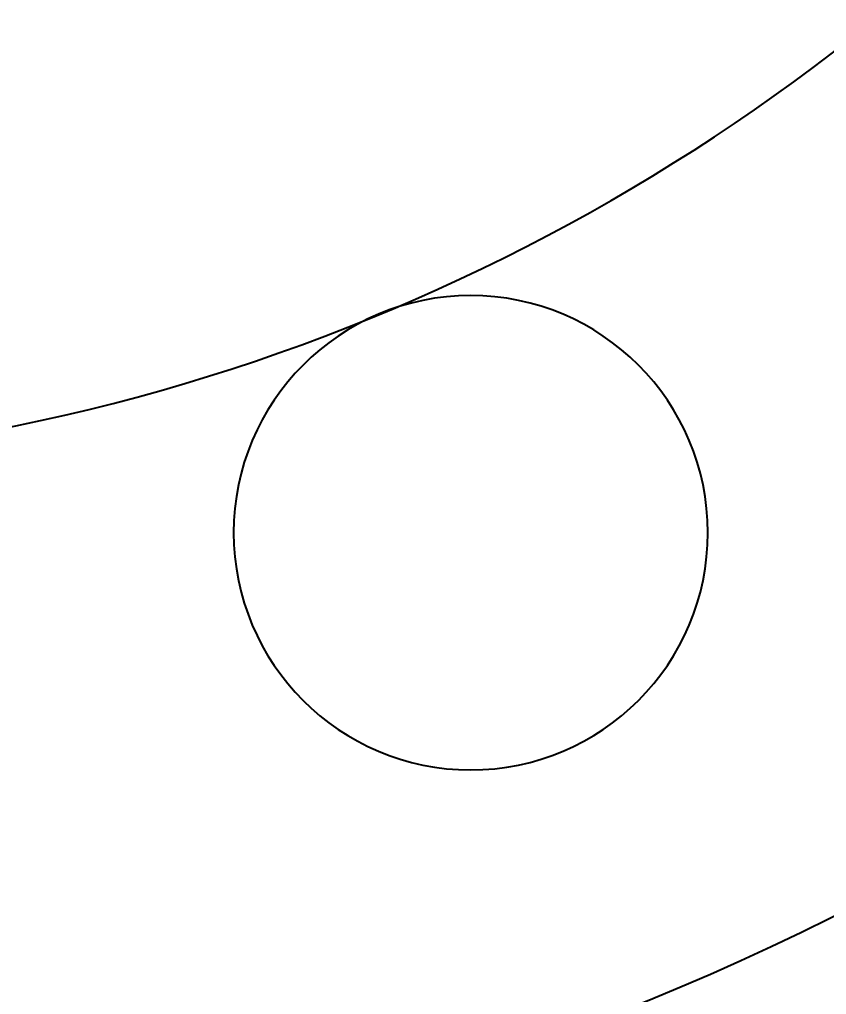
# Model space of a CAD drawing. Header units: millimetres. Extents: x -46397 to 283259, y -8690 to 23983.
# Drawn here: x 5579.28 to 5611.61, y -495.99 to -456.93 of the extents above; entities that cross this region are included whole.
import ezdxf
from ezdxf import colors
from ezdxf.entities.mleader import LeaderData, LeaderLine
from ezdxf.enums import TextEntityAlignment as Align
from ezdxf.math import Vec2, Vec3

# ---------------------------------------------------------------- set-up
doc = ezdxf.new("R2010")
doc.units = ezdxf.units.MM
doc.layers.get('Defpoints').update_dxf_attribs({"lineweight": 0})
for name, color, linetype, lineweight in [('0-Dim', 7, 'Continuous', 0), ('Long_AM_Visible', 30, 'Continuous', 25), ('PHANTOM 2', 8, 'Continuous', 0)]:
    doc.layers.add(name, color=color, linetype=linetype, lineweight=lineweight)
doc.layers.add('flashshoot', color=7, linetype='Continuous')
doc.styles.add('GHI CHÚ 1', font='isocp_IV25.ttf', dxfattribs={"width": 0.8})
doc.styles.add('Long_Text', font='isocp.shx', dxfattribs={"width": 0.7})
doc.styles.get("Standard").update_dxf_attribs({"font": 'isocp.shx', "width": 0.8})
doc.dimstyles.new('1-30SCALE', dxfattribs={"dimtxt": 75, "dimasz": 75, "dimexe": 37.5, "dimexo": 30, "dimgap": 30, "dimtad": 1, "dimtoh": 1, "dimdec": 0, "dimdsep": 46, "dimtxsty": 'GHI CHÚ 1', "dimcen": 0.09, "dimclrd": 256, "dimclre": 256, "dimclrt": 2, "dimadec": 0, "dimazin": 0, "dimtfac": 1, "dimtdec": 0, "dimtofl": 0, "dimtmove": 0, "dimatfit": 3, "dimfxl": 1, "dimlwd": 0, "dimlwe": 0, "dimarcsym": 0})

# ---------------------------------------------------------------- blocks, each defined once
blk = doc.blocks.new('*U1927')
blk.add_circle((0, 0), 9.5)
blk = doc.blocks.new('*U1928')
at = {"color": 0, "linetype": 'ByBlock', "lineweight": -2, "transparency": 16777216, "rotation": 270.0000000000001}
blk.add_blockref('*U1927', (-5811.868, -35025.739), dxfattribs=at)
blk = doc.blocks.new('Bích DN100')
at = {"color": 0, "linetype": 'ByBlock'}
for radius in [110, 80.5]:
    blk.add_circle((0, 3.278), radius, dxfattribs=at)
at = {"color": 0, "linetype": 'ByBlock', "rotation": 337.4999999999986}
blk.add_blockref('*U1928', (18807.677, 30221.885), dxfattribs=at)
blk = doc.blocks.new('*U2566')
at = {"color": 0, "linetype": 'ByBlock'}
blk.add_blockref('Bích DN100', (0, -3.278), dxfattribs=at)
blk = doc.blocks.new('sdgcfg')
at = {"layer": 'Long_AM_Visible', "xscale": -1, "rotation": 180.0011332766016}
blk.add_blockref('*U2566', (-0.022, 0), dxfattribs=at)
blk = doc.blocks.new('A$Cc76405f5')
at = {"rotation": 90}
blk.add_blockref('sdgcfg', (1261.687, 2149.788), dxfattribs=at)
blk = doc.blocks.new('_Oblique')
at = {"color": 0, "linetype": 'ByBlock', "lineweight": -2}
blk.add_line((-0.5, -0.5), (0.5, 0.5), dxfattribs=at)
blk = doc.blocks.new('*D134')
at = {"layer": 'Defpoints', "color": 0, "transparency": 16777216}
for p in [(3793.152, -227.962, -1.499), (5562.972, -237.624, -1.499), (5562.972, -655.066)]:
    blk.add_point(p, dxfattribs=at)
at = {"layer": 'PHANTOM 2', "linetype": 'Continuous', "lineweight": 0, "transparency": 16777216}
for p, q in [((3793.152, -257.962), (3793.152, -685.066)), ((5562.972, -267.624), (5562.972, -685.066)), ((3793.152, -655.066), (5562.972, -655.066))]:
    blk.add_line(p, q, dxfattribs=at)
at = {"layer": 'PHANTOM 2', "lineweight": 0, "transparency": 16777216, "xscale": 90, "yscale": 90, "zscale": 90, "rotation": 180}
blk.add_blockref('_Oblique', (3793.152, -655.066), dxfattribs=at)
at = {"layer": 'PHANTOM 2', "lineweight": 0, "transparency": 16777216, "xscale": 90, "yscale": 90, "zscale": 90}
blk.add_blockref('_Oblique', (5562.972, -655.066), dxfattribs=at)
at = {"layer": 'PHANTOM 2', "color": 2, "transparency": 16777216, "insert": (4392.913, -576.225), "char_height": 95, "attachment_point": 5, "style": 'GHI CHÚ 1'}
blk.add_mtext('1770', dxfattribs=at)
blk = doc.blocks.new('_TagCircle')
at = {"color": 0, "linetype": 'ByBlock', "lineweight": -2, "transparency": 16777216}
blk.add_circle((0, 0), 4, dxfattribs=at)
at = {"layer": 'Long_AM_Visible', "color": 0, "transparency": 16777216, "style": 'Long_Text'}
blk.add_attdef('TAGNUMBER', text='', height=3, dxfattribs=at).set_placement((0, -1.5), align=Align.CENTER)
blk = doc.blocks.new('_Open30')
at = {"color": 0, "linetype": 'ByBlock', "lineweight": -2}
for p, q in [((-1, 0.26795), (0, 0)), ((0, 0), (-1, -0.26795)), ((0, 0), (-1, 0))]:
    blk.add_line(p, q, dxfattribs=at)

msp = doc.modelspace()

# ---------------------------------------------------------------- block references
at = {"layer": 'flashshoot', "rotation": 270}
msp.add_blockref('A$Cc76405f5', (3413.152, 867.347, -1.499), dxfattribs=at)

# ---------------------------------------------------------------- dimensions: what is measured, and where the dimension line sits
at = {"layer": 'PHANTOM 2'}
dim = msp.add_linear_dim(base=(5562.972, -655.066), p1=(3793.152, -227.962, -1.499), p2=(5562.972, -237.624, -1.499), dimstyle='1-30SCALE', override={"dimtxt": 95, "dimasz": 90, "dimexe": 30, "dimblk1": 'Oblique', "dimblk2": 'Oblique', "dimsah": 1, "dimtmove": 1}, dxfattribs=at)
dim.commit()
dim.dimension.update_dxf_attribs({"geometry": '*D134', "text_midpoint": (4392.913, -655.587), "dimtype": 160})

# ---------------------------------------------------------------- leaders
at = {"layer": '0-Dim', "color": 6}
ml = msp.add_multileader_block('Standard', dxfattribs=at)
ml.set_content('_TagCircle', color=6, scale=-30)
ml.set_attribute('TAGNUMBER', 'N17', width=0)
ml.set_leader_properties(color=5)
ml.set_arrow_properties(name='OPEN30')
ml.build(insert=Vec2(0, 0))
ml.multileader.update_dxf_attribs({"has_dogleg": 0, "text_left_attachment_type": 6, "text_right_attachment_type": 6, "dogleg_length": 0.36, "arrow_head_size": 60, "block_connection_type": 1})
ctx = ml.context
ctx.base_point, ctx.char_height, ctx.arrow_head_size, ctx.landing_gap_size, ctx.plane_origin = Vec3(5562.994, -935.089, -1.499), 56, 60, 1.4, Vec3(5912.596, -1337.784, -1.499)
ctx.left_attachment, ctx.right_attachment, ctx.attachment_type = 6, 6, 1
notes = []
notes.append((ctx, [(1, (1, 1, 0), (5562.634, -935.089, -1.499), (1, 0), 0.36, [(0, [(5562.975, -220.14, -1.499)], 0, [])])]))
ctx.block.insert, ctx.block.rotation, ctx.block.scale = Vec3(5562.994, -935.089, -1.499), 3.141593, Vec3(-30, 30, 30)
for ctx, leaders in notes:
    for number, flags, end, landing, length, lines in leaders:
        leader = LeaderData()
        leader.index, (leader.has_last_leader_line, leader.has_dogleg_vector, leader.attachment_direction) = number, flags
        leader.last_leader_point, leader.dogleg_vector, leader.dogleg_length = Vec3(end), Vec3(landing), length
        for number, points, colour, breaks in lines:
            line = LeaderLine()
            line.index, line.vertices, line.color, line.breaks = number, Vec3.list(points), colors.encode_raw_color(colour), breaks
            leader.lines.append(line)
        ctx.leaders.append(leader)

doc.saveas('drawing.dxf')
